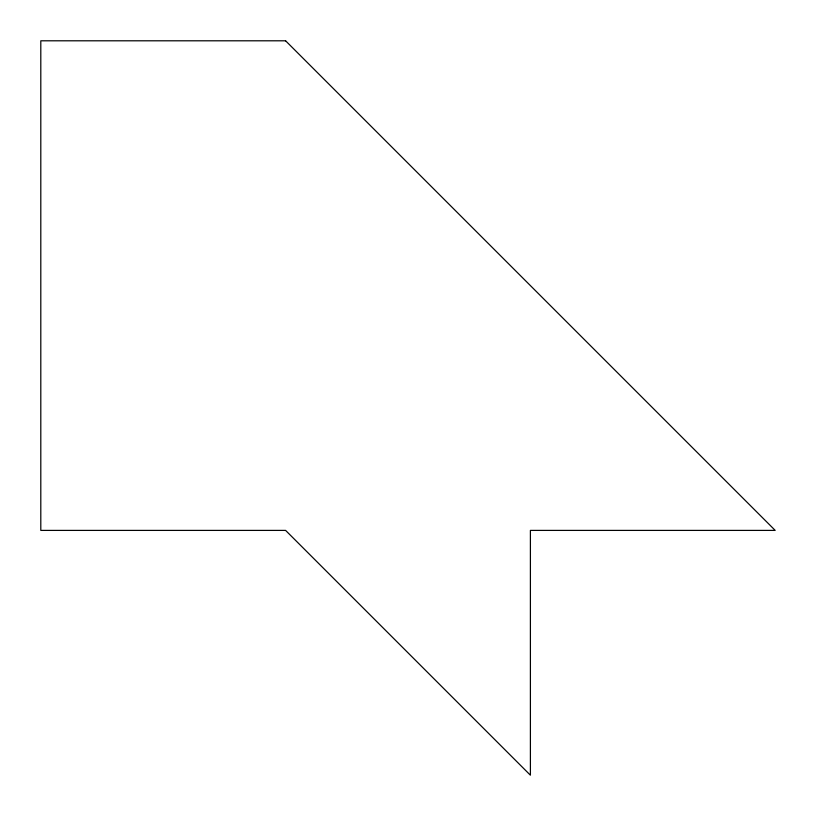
<?xml version="1.0" encoding="UTF-8"?>
<svg xmlns="http://www.w3.org/2000/svg" width="816" height="816" viewBox="0 0 816 816"><rect width="100%" height="100%" fill="white"/><g stroke="black" fill="none" stroke-linecap="round" stroke-linejoin="round"><path stroke-width="1.22" d="M285.6 40.8L40.8 40.8L40.8 530.4L285.6 530.4L530.4 775.2L530.4 530.4L775.2 530.4L285.6 40.8"/></g></svg>
